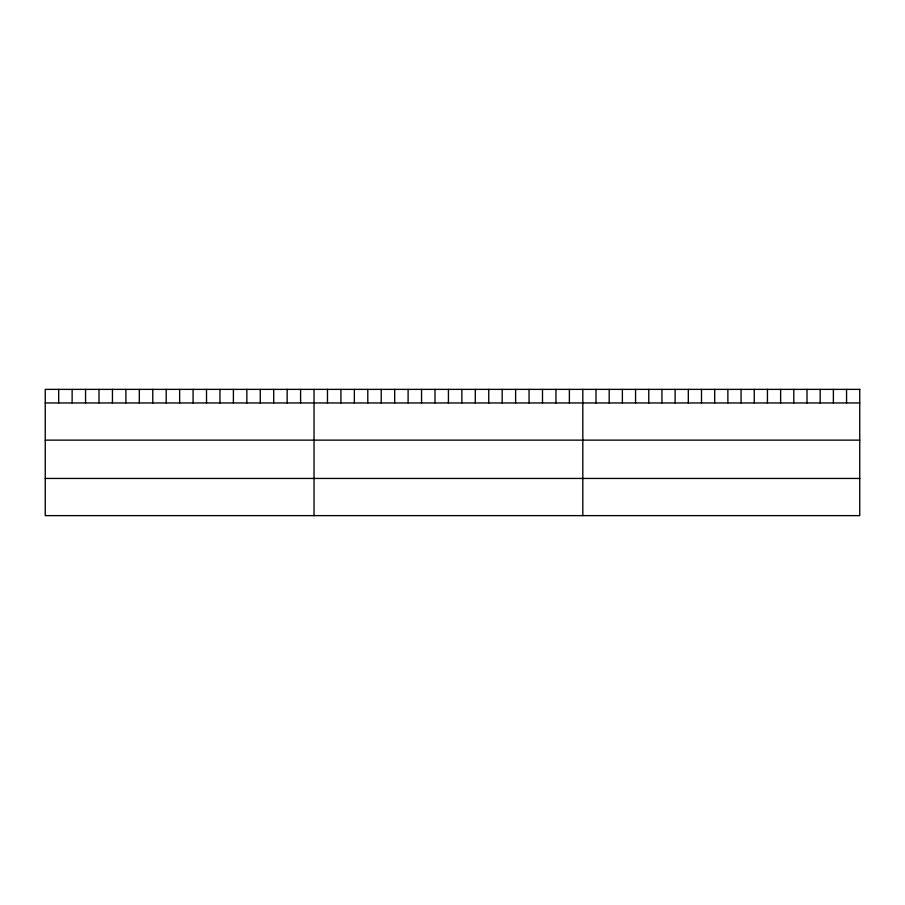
<?xml version="1.0" encoding="UTF-8"?>
<svg xmlns="http://www.w3.org/2000/svg" width="905" height="905" viewBox="0 0 905 905"><rect width="100%" height="100%" fill="white"/><g stroke="black" fill="none" stroke-linecap="round" stroke-linejoin="round"><path stroke-width="1.36" d="M45.25 402.951L859.75 402.951M45.25 440.135L859.75 440.135M45.25 478.44L859.75 478.44M846.56 389.376L846.56 402.951M833.381 389.376L833.381 402.951M820.19 389.376L820.19 402.951M807 389.376L807 402.951M793.809 389.376L793.809 402.951M780.63 389.376L780.63 402.951M767.44 389.376L767.44 402.951M754.25 389.376L754.25 402.951M741.071 389.376L741.071 402.951M727.88 389.376L727.88 402.951M714.69 389.376L714.69 402.951M701.499 389.376L701.499 402.951M688.32 389.376L688.32 402.951M675.13 389.376L675.13 402.951M661.94 389.376L661.94 402.951M648.761 389.376L648.761 402.951M635.57 389.376L635.57 402.951M622.38 389.376L622.38 402.951M609.189 389.376L609.189 402.951M596.01 389.376L596.01 402.951M582.82 389.376L582.82 515.624M569.381 389.376L569.381 402.951M555.942 389.376L555.942 402.951M542.502 389.376L542.502 402.951M529.063 389.376L529.063 402.951M515.624 389.376L515.624 402.951M502.185 389.376L502.185 402.951M488.745 389.376L488.745 402.951M475.306 389.376L475.306 402.951M461.867 389.376L461.867 402.951M448.428 389.376L448.428 402.951M434.988 389.376L434.988 402.951M421.549 389.376L421.549 402.951M408.11 389.376L408.11 402.951M394.671 389.376L394.671 402.951M381.231 389.376L381.231 402.951M367.792 389.376L367.792 402.951M354.353 389.376L354.353 402.951M340.914 389.376L340.914 402.951M327.474 389.376L327.474 402.951M314.035 389.376L314.035 515.624M300.596 389.376L300.596 402.951M287.157 389.376L287.157 402.951M273.717 389.376L273.717 402.951M260.278 389.376L260.278 402.951M246.839 389.376L246.839 402.951M233.4 389.376L233.4 402.951M219.96 389.376L219.96 402.951M206.521 389.376L206.521 402.951M193.082 389.376L193.082 402.951M179.643 389.376L179.643 402.951M166.203 389.376L166.203 402.951M152.764 389.376L152.764 402.951M139.325 389.376L139.325 402.951M125.886 389.376L125.886 402.951M112.446 389.376L112.446 402.951M99.007 389.376L99.007 402.951M85.568 389.376L85.568 402.951M72.129 389.376L72.129 402.951M58.689 389.376L58.689 402.951M859.75 389.376L45.25 389.376L45.25 515.624L859.75 515.624L859.75 389.376"/></g></svg>
